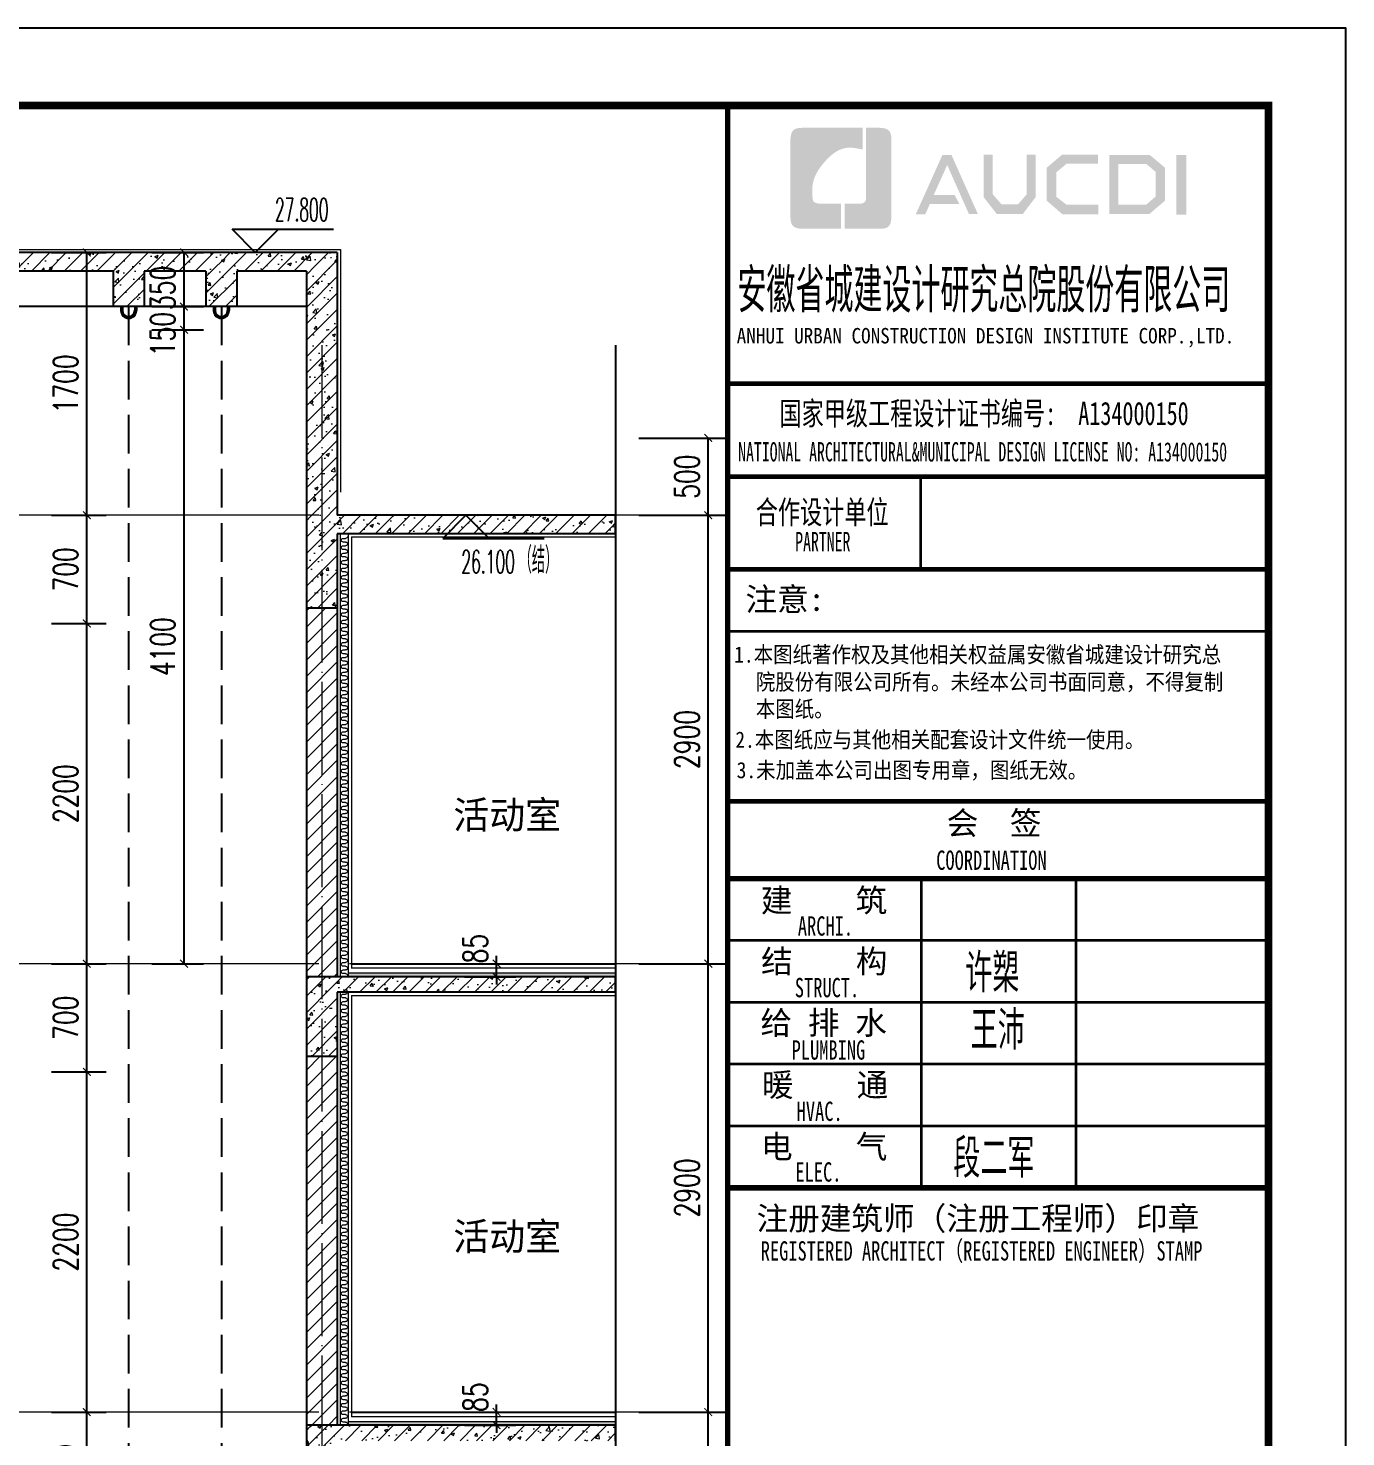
# Model space of a CAD drawing. Extents: x -668857 to 185752, y -270966 to 286822.
# Drawn here: x 48015 to 56540, y 177372 to 186482 of the extents above; entities that cross this region are included whole.
import ezdxf

# ---------------------------------------------------------------- set-up
doc = ezdxf.new("R2010")
doc.units = 0
doc.header["$LTSCALE"] = 1000
doc.linetypes.add('DASH', pattern=[0.35, 0.25, -0.1])
doc.linetypes.add('DOTE', pattern=[2.42, 2, -0.2, 0.02, -0.2])
doc.layers.get('0').update_dxf_attribs({"linetype": 'CONTINUOUS'})
doc.layers.get('DEFPOINTS').update_dxf_attribs({"linetype": 'CONTINUOUS'})
for name, color, linetype in [('-TK', 7, 'CONTINUOUS'), ('DIM_ELEV', 3, 'CONTINUOUS'), ('DIM_SYMB', 3, 'CONTINUOUS'), ('PUB_DIM', 3, 'CONTINUOUS'), ('PUB_TEXT', 2, 'CONTINUOUS'), ('WALL', 5, 'CONTINUOUS'), ('图签文字', 4, 'CONTINUOUS'), ('看线', 251, 'CONTINUOUS'), ('立面-看线', 251, 'CONTINUOUS'), ('设备', 253, 'CONTINUOUS')]:
    doc.layers.add(name, color=color, linetype=linetype)
for name, color, linetype, lineweight in [('DOTE', 19, 'DOTE', 9), ('PUB_HATCH', 8, 'CONTINUOUS', 9), ('内粉刷', 37, 'CONTINUOUS', 9), ('图框', 9, 'CONTINUOUS', 18), ('填充', 251, 'CONTINUOUS', 5)]:
    doc.layers.add(name, color=color, linetype=linetype, lineweight=lineweight)
doc.styles.add('_TCH_DIM', font='SIMPLEX.shx', dxfattribs={"width": 0.7, "bigfont": 'GBCBIG.shx'})
doc.styles.add('_TCH_DIM_T3', font='SIMPLEX', dxfattribs={"width": 0.705882, "bigfont": 'GBCBIG'})
doc.styles.add('HT', font='simhei.ttf')
doc.styles.add('建筑图签-1', font='simhei.ttf', dxfattribs={"width": 0.7})
doc.styles.add('建筑图签-2', font='TXT.shx', dxfattribs={"width": 0.5, "bigfont": 'HZTXT.shx'})
doc.dimstyles.new('_TCH_ARCH&&50', dxfattribs={"dimtxt": 157.5, "dimasz": 50, "dimexe": 125, "dimexo": 150, "dimgap": 58.75, "dimtad": 1, "dimdec": 0, "dimzin": 0, "dimdsep": 46, "dimtxsty": '_TCH_DIM_T3', "dimblk": 'ARCHTICK', "dimcen": 0.09, "dimclrt": 7, "dimazin": 0, "dimtfac": 1, "dimtdec": 0, "dimtix": 1, "dimtmove": 2, "dimatfit": 3, "dimldrblk": 'ARCHTICK', "dimfxl": 1, "dimtolj": 1, "dimtzin": 0, "dimarcsym": 0})
pattern_1 = [(45, (0, 0), (-53.0330086, 53.0330086), []), (50, (0, 0), (215.178055, -18.82564), [22.5, -247.5]), (355, (0, 0), (-41.6254, 225.65764), [18, -198]), (100.4514, (17.93, -1.57), (173.552815, 206.831863), [19.122057, -210.342634]), (46.1842, (0, 60), (320.172315, -49.655704), [33.75, -371.25]), (96.6356, (26.68, 55.86), (280.39881, 292.23536), [28.68309, -315.5139]), (351.1842, (0, 60), (280.39858, 292.23558), [27, -297]), (21, (30, 45), (179.072116, -120.785667), [22.5, -247.5]), (326, (30, 45), (72.9946, 217.545014), [18, -198]), (71.4514, (44.92, 34.93), (252.06679, 96.75915), [19.122057, -210.342634]), (37.5, (0, 0), (3.6479566, 99.868156), [0, -195.6, 0, -201, 0, -198.75]), (7.5, (0, 0), (78.920861, 118.323514), [0, -114.6, 0, -191.1, 0, -75.75]), (327.5, (-66.9, 0), (160.146731, -6.7664615), [0, -75, 0, -234, 0, -310.5]), (317.5, (-96.9, 0), (174.95585, 30.031495), [0, -97.5, 0, -155.4, 0, -220.5])]
pattern_2 = [(45, (-101148.19, 258413.93), (-53.03303, 53.03303), [])]
pattern_3 = [(45, (-101148.19, 258360.08), (-53.03301, 53.03301), []), (50, (-101148.19, 258360.08), (215.17805, -18.82564), [22.5, -247.5]), (355, (-101148.19, 258360.08), (-41.6254, 225.65764), [18, -198]), (100.4514, (-101130.26, 258358.51), (173.55281, 206.83186), [19.12206, -210.34263]), (46.1842, (-101148.2, 258420.08), (320.1723, -49.6557), [33.75, -371.25]), (96.6356, (-101121.5, 258415.94), (280.3988, 292.23536), [28.6831, -315.5139]), (351.1842, (-101148.2, 258420.08), (280.3986, 292.2356), [27, -297]), (21, (-101118.19, 258405.08), (179.07212, -120.78567), [22.5, -247.5]), (326, (-101118.19, 258405.08), (72.9946, 217.545), [18, -198]), (71.4514, (-101103.26, 258395.01), (252.0668, 96.75915), [19.12206, -210.34263]), (37.5, (-101148.19, 258360.08), (3.647957, 99.868156), [0, -195.6, 0, -201, 0, -198.75]), (7.5, (-101148.19, 258360.08), (78.92086, 118.323514), [0, -114.6, 0, -191.1, 0, -75.75]), (327.5, (-101215.09, 258360.08), (160.14673, -6.76646), [0, -75, 0, -234, 0, -310.5]), (317.5, (-101245.09, 258360.08), (174.95585, 30.0315), [0, -97.5, 0, -155.4, 0, -220.5])]

# ---------------------------------------------------------------- blocks, each defined once
blk = doc.blocks.new('院标1')
h = blk.add_hatch(color=150)
h.dxf.hatch_style = 1
h.set_gradient(color1=(33, 113, 253), color2=(33, 113, 253), tint=1, name='INVCURVED')
edge = h.paths.add_edge_path()
edge.add_spline(control_points=[(116373, 648379), (116379, 648379), (116382, 648379), (116391, 648379), (116391, 648379), (116391, 648379), (116616, 648379), (116616, 648379), (116616, 648379), (116616, 648379), (116616, 648054), (116616, 648054), (116616, 648054), (116616, 648054), (116108, 648054), (116108, 648054), (116108, 648054), (116028, 648054), (115963, 648111), (115963, 648199), (115963, 648199), (115963, 648199), (115963, 649215), (115963, 649215), (115963, 649215), (115963, 649295), (116018, 649360), (116108, 649360), (116108, 649360), (116108, 649360), (116897, 649360), (116897, 649360), (116897, 649360), (116897, 649360), (116897, 649080), (116897, 649080), (116897, 649080), (116897, 649080), (116566, 649140), (116356, 648859), (116356, 648859), (116245, 648719), (116240, 648545), (116247, 648466), (116247, 648466), (116254, 648386), (116247, 648466), (116247, 648466), (116247, 648466), (116247, 648466), (116258, 648374), (116373, 648379)], knot_values=[0, 0, 0, 0, 0.071429, 0.071429, 0.071429, 0.107143, 0.142857, 0.142857, 0.142857, 0.178571, 0.214286, 0.214286, 0.214286, 0.25, 0.285714, 0.285714, 0.285714, 0.321429, 0.357143, 0.357143, 0.357143, 0.392857, 0.428571, 0.428571, 0.428571, 0.464286, 0.5, 0.5, 0.5, 0.535714, 0.571429, 0.571429, 0.571429, 0.607143, 0.642857, 0.642857, 0.642857, 0.678571, 0.714286, 0.714286, 0.714286, 0.75, 0.785714, 0.785714, 0.785714, 0.821429, 0.857143, 0.857143, 0.857143, 0.928571, 1, 1, 1, 1], degree=3, periodic=0)
h = blk.add_hatch(color=150)
h.dxf.hatch_style = 1
h.set_gradient(color1=(33, 113, 253), color2=(33, 113, 253), tint=1, name='INVCURVED')
edge = h.paths.add_edge_path()
edge.add_spline(control_points=[(117268, 649215), (117268, 649215), (117268, 648199), (117268, 648199), (117268, 648199), (117268, 648114), (117212, 648054), (117123, 648054), (117123, 648054), (117123, 648054), (116663, 648054), (116663, 648054), (116663, 648054), (116663, 648054), (116663, 648379), (116663, 648379), (116663, 648379), (116663, 648379), (116865, 648379), (116865, 648379), (116865, 648379), (116907, 648379), (116941, 648413), (116941, 648455), (116941, 648455), (116941, 648455), (116941, 649360), (116941, 649360), (116941, 649360), (116941, 649360), (117123, 649360), (117123, 649360), (117123, 649360), (117204, 649360), (117268, 649306), (117268, 649215)], knot_values=[0, 0, 0, 0, 0.1, 0.1, 0.1, 0.15, 0.2, 0.2, 0.2, 0.25, 0.3, 0.3, 0.3, 0.35, 0.4, 0.4, 0.4, 0.45, 0.5, 0.5, 0.5, 0.55, 0.6, 0.6, 0.6, 0.65, 0.7, 0.7, 0.7, 0.75, 0.8, 0.8, 0.8, 0.9, 1, 1, 1, 1], degree=3, periodic=0)
blk = doc.blocks.new('A1')
at = {"layer": '图框'}
h = blk.add_hatch(color=256, dxfattribs=at)
h.paths.add_polyline_path([(81908, 57758), (82034, 57758), (82034, 56988), (81908, 56988)])
h.paths.add_polyline_path([(81156, 57642), (81156, 57116), (81516, 57116), (81640, 57223), (81640, 57541), (81520, 57642)], flags=16)
h.paths.add_polyline_path([(81038, 57760), (81038, 56998), (81560, 56998), (81759, 57168), (81759, 57596), (81563, 57760)])
h.paths.add_polyline_path([(80895, 57764), (80895, 57648), (80488, 57648), (80355, 57537), (80355, 57218), (80488, 57115), (80897, 57115), (80897, 56993), (80433, 56993), (80231, 57168), (80231, 57596), (80429, 57764)])
h.paths.add_polyline_path([(79412, 57762), (79532, 57762), (79532, 57251), (79646, 57120), (79857, 57120), (79971, 57251), (79971, 57762), (80085, 57762), (80085, 57214), (79921, 56997), (79583, 56997), (79412, 57216)])
h.paths.add_polyline_path([(78880, 57760), (78997, 57760), (79339, 56996), (79223, 56996), (78942, 57630), (78767, 57242), (79038, 57242), (79099, 57127), (78718, 57127), (78659, 56994), (78536, 56994)])
blk.add_lwpolyline([(0, 59400), (0, 0), (84100, 0), (84100, 59400)], close=True)
at = {"const_width": 100}
blk.add_lwpolyline([(2500, 58400), (2500, 1000), (83100, 1000), (83100, 58400)], close=True, dxfattribs=at)
at = {"layer": '图框'}
for p, q in [((76100, 54800), (83100, 54800)), ((76100, 54800), (83100, 54800)), ((76100, 53600), (83100, 53600))]:
    blk.add_line(p, q, dxfattribs=at)
for points, const_width in [([(76100, 1000), (76100, 58400)], 70), ([(76100, 54800), (83100, 54800)], 60), ([(76100, 53600), (83100, 53600)], 60), ([(76100, 53600), (83100, 53600)], 60), ([(78600, 53600), (78600, 52400)], 35), ([(76100, 52400), (83100, 52400)], 60), ([(76100, 52400), (83100, 52400)], 60), ([(76100, 51599), (83100, 51599)], 35), ([(76108, 49400), (83108, 49400)], 60), ([(76108, 48400), (83108, 48400)], 70), ([(76108, 48400), (83108, 48400)], 70), ([(78608, 48400), (78608, 44400)], 35), ([(80608, 48400), (80608, 44400)], 35), ([(76108, 47600), (83108, 47600)], 35), ([(76108, 46800), (83108, 46800)], 35), ([(76108, 46000), (83108, 46000)], 35), ([(76108, 45200), (83108, 45200)], 35), ([(76108, 44400), (83108, 44400)], 70)]:
    blk.add_lwpolyline(points, dxfattribs=dict(at, const_width=const_width))
blk.add_blockref('院标1', (-39049, -591249))
for s, height, style, width, p in [('ANHUI URBAN CONSTRUCTION DESIGN INSTITUTE CORP.,LTD.', 200, '建筑图签-1', 0.91, (76218, 55322)), ('NATIONAL ARCHITECTURAL&MUNICIPAL DESIGN LICENSE NO: A134000150', 250, '建筑图签-1', 0.6, (76237, 53795)), ('PARTNER', 250, '建筑图签-1', 0.6, (76975, 52634)), ('1.本图纸著作权及其他相关权益属安徽省城建设计研究总', 210, 'HT', 0.88, (76186, 51193)), ('院股份有限公司所有。未经本公司书面同意，不得复制', 210, 'HT', 0.88, (76465, 50839)), ('本图纸。', 210, 'HT', 0.88, (76465, 50489)), (' 2.本图纸应与其他相关配套设计文件统一使用。 ', 210, 'HT', 0.88, (76075, 50092)), ('3.未加盖本公司出图专用章，图纸无效。', 210, 'HT', 0.88, (76218, 49698)), ('COORDINATION', 250, '建筑图签-1', 0.7, (78800, 48513)), ('ARCHI.', 250, '建筑图签-1', 0.7, (77009, 47662)), ('STRUCT.', 250, '建筑图签-1', 0.7, (76970, 46865)), ('PLUMBING', 250, '建筑图签-1', 0.7, (76929, 46058)), ('HVAC.', 250, '建筑图签-1', 0.7, (76994, 45265)), ('ELEC.', 250, '建筑图签-1', 0.7, (76978, 44480)), ('REGISTERED ARCHITECT（REGISTERED ENGINEER）STAMP', 250, '建筑图签-1', 0.7, (76529, 43459))]:
    blk.add_text(s, height=height, dxfattribs=dict(at, style=style, width=width)).set_placement(p)
at = {"layer": '图签文字', "color": 7, "style": '建筑图签-1'}
for s, height, width, p in [('安徽省城建设计研究总院股份有限公司', 500, 0.55, (76228, 55777)), ('国家甲级工程设计证书编号:  A134000150', 300, 0.7, (76772, 54267)), ('合作设计单位', 300, 0.7, (76465, 52990))]:
    blk.add_text(s, height=height, dxfattribs=dict(at, width=width)).set_placement(p)
for s, p in [('注意:', (76331, 51863)), ('会  签', (78935, 48968)), ('建    筑', (76530, 47967)), ('结    构', (76534, 47179)), ('给 排 水', (76525, 46385)), ('暖    通', (76543, 45582)), ('电    气', (76533, 44782)), ('注册建筑师（注册工程师）印章', (76475, 43854))]:
    blk.add_text(s, height=300, dxfattribs=at).set_placement(p)
at = {"layer": '图签文字', "color": 1, "style": '建筑图签-2', "width": 0.7}
for s, p in [('许槊', (79175, 46928)), ('王沛', (79246, 46187)), ('段二军', (79021, 44532))]:
    blk.add_text(s, height=500, dxfattribs=at).set_placement(p)
blk = doc.blocks.new('$LinePat$保温层')
at = {"color": 0}
for p, q in [((24, -24), (24, -56)), ((72, -56), (72, -24))]:
    blk.add_line(p, q, dxfattribs=at)
for centre, start, end in [((96, -24), 90, 180), ((0, -24), 0, 90), ((48, -56), 180, 0)]:
    blk.add_arc(centre, 24, start, end, dxfattribs=at)
blk = doc.blocks.new('BFGBFBCBVFB')
at = {"layer": 'PUB_HATCH'}
h = blk.add_hatch(dxfattribs=at)
h.set_pattern_fill('钢筋混凝土', color=256, scale=30, style=0)
h.set_pattern_definition(pattern_1)
h.paths.add_polyline_path([(898272.4, 25995), (896272.3, 25995), (896472.3, 25895), (898272.4, 25895)])
h = blk.add_hatch(dxfattribs=at)
h.set_pattern_fill('钢筋混凝土', color=256, scale=30, style=0)
h.set_pattern_definition(pattern_1)
h.paths.add_polyline_path([(896472.3, 25895), (896272.3, 25995), (896272.3, 25480), (896472.3, 25480)])
at = {"layer": '立面-看线'}
h = blk.add_hatch(dxfattribs=at)
h.set_pattern_fill('HONEY', color=256, scale=7)
h.set_pattern_definition([(0, (93631.251, -359366.987), (16.66875, 9.623705), [11.1125, -22.225]), (120, (93631.251, -359366.987), (-16.66874801, 9.62370845), [11.1125, -22.225]), (60, (93631.251, -359366.987), (1.99e-06, 19.24741345), [-22.225, 11.1125])])
h.paths.add_polyline_path([(896543.3, 26020), (896543.3, 25995), (898272.4, 25995), (898272.4, 26020)])
at = {"layer": 'PUB_HATCH', "color": 215, "true_color": 0xa953a0}
blk.add_line((896543.3, 26020), (898272.4, 26020), dxfattribs=at)
at = {"layer": 'WALL'}
for p, q in [((898272.4, 25995), (896272.3, 25995)), ((896272.3, 25995), (896272.3, 25480)), ((898272.4, 25895), (898272.4, 25995))]:
    blk.add_line(p, q, dxfattribs=at)
at = {"layer": '内粉刷'}
blk.add_lwpolyline([(898272.4, 26050), (896563.3, 26050)], dxfattribs=at)
at = {"layer": '看线', "color": 32}
blk.add_line((896563.3, 26080), (898272.4, 26080), dxfattribs=at)
blk = doc.blocks.new('_ArchTick')
at = {"color": 0, "linetype": 'ByBlock', "const_width": 0.15}
blk.add_lwpolyline([(-0.5, -0.5), (0.5, 0.5)], dxfattribs=at)
blk = doc.blocks.new('*D543')
at = {"layer": 'DEFPOINTS', "color": 0, "transparency": 16777216}
for p in [(50687.5, 180431.7), (51045.9, 180431.7), (50687.5, 180346.7)]:
    blk.add_point(p, dxfattribs=at)
at = {"layer": 'PUB_DIM', "color": 0, "lineweight": -2, "transparency": 16777216}
for p, q in [((51045.9, 180431.7), (51045.9, 180481.7)), ((50837.5, 180431.7), (51170.9, 180431.7)), ((51045.9, 180346.7), (51045.9, 180431.7)), ((50837.5, 180346.7), (51170.9, 180346.7)), ((51045.9, 180346.7), (51045.9, 180296.7))]:
    blk.add_line(p, q, dxfattribs=at)
at = {"layer": 'PUB_DIM', "color": 0, "lineweight": -2, "transparency": 16777216, "xscale": 50, "yscale": 50, "zscale": 50}
for p, rotation in [((51045.9, 180431.7), 270), ((51045.9, 180346.7), 90)]:
    blk.add_blockref('_ArchTick', p, dxfattribs=dict(at, rotation=rotation))
at = {"layer": 'PUB_DIM', "color": 7, "transparency": 16777216, "insert": (50908.4, 180528.4), "char_height": 157.5, "attachment_point": 5, "rotation": 90, "style": '_TCH_DIM_T3'}
blk.add_mtext('\\A1;85', dxfattribs=at)
blk = doc.blocks.new('*D545')
at = {"layer": 'DEFPOINTS', "color": 0, "transparency": 16777216}
for p in [(50687.5, 177531.7), (51045.9, 177531.7), (50687.5, 177446.7)]:
    blk.add_point(p, dxfattribs=at)
at = {"layer": 'PUB_DIM', "color": 0, "lineweight": -2, "transparency": 16777216}
for p, q in [((51045.9, 177531.7), (51045.9, 177581.7)), ((50837.5, 177531.7), (51170.9, 177531.7)), ((51045.9, 177446.7), (51045.9, 177531.7)), ((50837.5, 177446.7), (51170.9, 177446.7)), ((51045.9, 177446.7), (51045.9, 177396.7))]:
    blk.add_line(p, q, dxfattribs=at)
at = {"layer": 'PUB_DIM', "color": 0, "lineweight": -2, "transparency": 16777216, "xscale": 50, "yscale": 50, "zscale": 50}
for p, rotation in [((51045.9, 177531.7), 270), ((51045.9, 177446.7), 90)]:
    blk.add_blockref('_ArchTick', p, dxfattribs=dict(at, rotation=rotation))
at = {"layer": 'PUB_DIM', "color": 7, "transparency": 16777216, "insert": (50908.4, 177628.4), "char_height": 157.5, "attachment_point": 5, "rotation": 90, "style": '_TCH_DIM_T3'}
blk.add_mtext('\\A1;85', dxfattribs=at)
blk = doc.blocks.new('*D566')
at = {"layer": 'DEFPOINTS', "color": 0, "transparency": 16777216}
for p in [(48015.2, 177531.7), (48394.7, 177531.7), (48015.2, 176831.7)]:
    blk.add_point(p, dxfattribs=at)
at = {"layer": 'PUB_DIM', "color": 0, "lineweight": -2, "transparency": 16777216}
for p, q in [((48165.2, 177531.7), (48519.7, 177531.7)), ((48394.7, 176831.7), (48394.7, 177531.7)), ((48165.2, 176831.7), (48519.7, 176831.7))]:
    blk.add_line(p, q, dxfattribs=at)
at = {"layer": 'PUB_DIM', "color": 0, "lineweight": -2, "transparency": 16777216, "xscale": 50, "yscale": 50, "zscale": 50}
for p, rotation in [((48394.7, 177531.7), 90), ((48394.7, 176831.7), 270)]:
    blk.add_blockref('_ArchTick', p, dxfattribs=dict(at, rotation=rotation))
at = {"layer": 'PUB_DIM', "color": 7, "transparency": 16777216, "insert": (48257.2, 177181.7), "char_height": 157.5, "attachment_point": 5, "rotation": 90, "style": '_TCH_DIM_T3'}
blk.add_mtext('\\A1;700', dxfattribs=at)
blk = doc.blocks.new('*D567')
at = {"layer": 'DEFPOINTS', "color": 0, "transparency": 16777216}
for p in [(48015.2, 179731.7), (48394.7, 179731.7), (48015.2, 177531.7)]:
    blk.add_point(p, dxfattribs=at)
at = {"layer": 'PUB_DIM', "color": 0, "lineweight": -2, "transparency": 16777216}
for p, q in [((48165.2, 179731.7), (48519.7, 179731.7)), ((48394.7, 177531.7), (48394.7, 179731.7)), ((48165.2, 177531.7), (48519.7, 177531.7))]:
    blk.add_line(p, q, dxfattribs=at)
at = {"layer": 'PUB_DIM', "color": 0, "lineweight": -2, "transparency": 16777216, "xscale": 50, "yscale": 50, "zscale": 50}
for p, rotation in [((48394.7, 179731.7), 90), ((48394.7, 177531.7), 270)]:
    blk.add_blockref('_ArchTick', p, dxfattribs=dict(at, rotation=rotation))
at = {"layer": 'PUB_DIM', "color": 7, "transparency": 16777216, "insert": (48257.2, 178631.7), "char_height": 157.5, "attachment_point": 5, "rotation": 90, "style": '_TCH_DIM_T3'}
blk.add_mtext('\\A1;2200', dxfattribs=at)
blk = doc.blocks.new('*D568')
at = {"layer": 'DEFPOINTS', "color": 0, "transparency": 16777216}
for p in [(48015.2, 180431.7), (48394.7, 180431.7), (48015.2, 179731.7)]:
    blk.add_point(p, dxfattribs=at)
at = {"layer": 'PUB_DIM', "color": 0, "lineweight": -2, "transparency": 16777216}
for p, q in [((48165.2, 180431.7), (48519.7, 180431.7)), ((48394.7, 179731.7), (48394.7, 180431.7)), ((48165.2, 179731.7), (48519.7, 179731.7))]:
    blk.add_line(p, q, dxfattribs=at)
at = {"layer": 'PUB_DIM', "color": 0, "lineweight": -2, "transparency": 16777216, "xscale": 50, "yscale": 50, "zscale": 50}
for p, rotation in [((48394.7, 180431.7), 90), ((48394.7, 179731.7), 270)]:
    blk.add_blockref('_ArchTick', p, dxfattribs=dict(at, rotation=rotation))
at = {"layer": 'PUB_DIM', "color": 7, "transparency": 16777216, "insert": (48257.2, 180081.7), "char_height": 157.5, "attachment_point": 5, "rotation": 90, "style": '_TCH_DIM_T3'}
blk.add_mtext('\\A1;700', dxfattribs=at)
blk = doc.blocks.new('*D569')
at = {"layer": 'DEFPOINTS', "color": 0, "transparency": 16777216}
for p in [(48015.2, 182631.7), (48394.7, 182631.7), (48015.2, 180431.7)]:
    blk.add_point(p, dxfattribs=at)
at = {"layer": 'PUB_DIM', "color": 0, "lineweight": -2, "transparency": 16777216}
for p, q in [((48165.2, 182631.7), (48519.7, 182631.7)), ((48394.7, 180431.7), (48394.7, 182631.7)), ((48165.2, 180431.7), (48519.7, 180431.7))]:
    blk.add_line(p, q, dxfattribs=at)
at = {"layer": 'PUB_DIM', "color": 0, "lineweight": -2, "transparency": 16777216, "xscale": 50, "yscale": 50, "zscale": 50}
for p, rotation in [((48394.7, 182631.7), 90), ((48394.7, 180431.7), 270)]:
    blk.add_blockref('_ArchTick', p, dxfattribs=dict(at, rotation=rotation))
at = {"layer": 'PUB_DIM', "color": 7, "transparency": 16777216, "insert": (48257.2, 181531.7), "char_height": 157.5, "attachment_point": 5, "rotation": 90, "style": '_TCH_DIM_T3'}
blk.add_mtext('\\A1;2200', dxfattribs=at)
blk = doc.blocks.new('*D570')
at = {"layer": 'DEFPOINTS', "color": 0, "transparency": 16777216}
for p in [(48015.2, 183331.7), (48394.7, 183331.7), (48015.2, 182631.7)]:
    blk.add_point(p, dxfattribs=at)
at = {"layer": 'PUB_DIM', "color": 0, "lineweight": -2, "transparency": 16777216}
for p, q in [((48165.2, 183331.7), (48519.7, 183331.7)), ((48394.7, 182631.7), (48394.7, 183331.7)), ((48165.2, 182631.7), (48519.7, 182631.7))]:
    blk.add_line(p, q, dxfattribs=at)
at = {"layer": 'PUB_DIM', "color": 0, "lineweight": -2, "transparency": 16777216, "xscale": 50, "yscale": 50, "zscale": 50}
for p, rotation in [((48394.7, 183331.7), 90), ((48394.7, 182631.7), 270)]:
    blk.add_blockref('_ArchTick', p, dxfattribs=dict(at, rotation=rotation))
at = {"layer": 'PUB_DIM', "color": 7, "transparency": 16777216, "insert": (48257.2, 182981.7), "char_height": 157.5, "attachment_point": 5, "rotation": 90, "style": '_TCH_DIM_T3'}
blk.add_mtext('\\A1;700', dxfattribs=at)
blk = doc.blocks.new('*D571')
at = {"layer": 'DEFPOINTS', "color": 0, "transparency": 16777216}
for p in [(48015.2, 185031.7), (48394.7, 185031.7), (48015.2, 183331.7)]:
    blk.add_point(p, dxfattribs=at)
at = {"layer": 'PUB_DIM', "color": 0, "lineweight": -2, "transparency": 16777216}
for p, q in [((48165.2, 185031.7), (48519.7, 185031.7)), ((48394.7, 183331.7), (48394.7, 185031.7)), ((48165.2, 183331.7), (48519.7, 183331.7))]:
    blk.add_line(p, q, dxfattribs=at)
at = {"layer": 'PUB_DIM', "color": 0, "lineweight": -2, "transparency": 16777216, "xscale": 50, "yscale": 50, "zscale": 50}
for p, rotation in [((48394.7, 185031.7), 90), ((48394.7, 183331.7), 270)]:
    blk.add_blockref('_ArchTick', p, dxfattribs=dict(at, rotation=rotation))
at = {"layer": 'PUB_DIM', "color": 7, "transparency": 16777216, "insert": (48257.2, 184181.7), "char_height": 157.5, "attachment_point": 5, "rotation": 90, "style": '_TCH_DIM_T3'}
blk.add_mtext('\\A1;1700', dxfattribs=at)
blk = doc.blocks.new('*D578')
at = {"layer": 'DEFPOINTS', "color": 0, "transparency": 16777216}
for p in [(48665.1, 184531.7), (49023.5, 184531.7), (48665.1, 180431.7)]:
    blk.add_point(p, dxfattribs=at)
at = {"layer": 'PUB_DIM', "color": 0, "lineweight": -2, "transparency": 16777216}
for p, q in [((48815.1, 184531.7), (49148.5, 184531.7)), ((49023.5, 180431.7), (49023.5, 184531.7)), ((48815.1, 180431.7), (49148.5, 180431.7))]:
    blk.add_line(p, q, dxfattribs=at)
at = {"layer": 'PUB_DIM', "color": 0, "lineweight": -2, "transparency": 16777216, "xscale": 50, "yscale": 50, "zscale": 50}
for p, rotation in [((49023.5, 184531.7), 90), ((49023.5, 180431.7), 270)]:
    blk.add_blockref('_ArchTick', p, dxfattribs=dict(at, rotation=rotation))
at = {"layer": 'PUB_DIM', "color": 7, "transparency": 16777216, "insert": (48886, 182481.7), "char_height": 157.5, "attachment_point": 5, "rotation": 90, "style": '_TCH_DIM_T3'}
blk.add_mtext('\\A1;4100', dxfattribs=at)
blk = doc.blocks.new('*D579')
at = {"layer": 'DEFPOINTS', "color": 0, "transparency": 16777216}
for p in [(48665.1, 184681.7), (49023.5, 184681.7), (48665.1, 184531.7)]:
    blk.add_point(p, dxfattribs=at)
at = {"layer": 'PUB_DIM', "color": 0, "lineweight": -2, "transparency": 16777216}
for p, q in [((48815.1, 184681.7), (49148.5, 184681.7)), ((49023.5, 184531.7), (49023.5, 184681.7)), ((48815.1, 184531.7), (49148.5, 184531.7))]:
    blk.add_line(p, q, dxfattribs=at)
at = {"layer": 'PUB_DIM', "color": 0, "lineweight": -2, "transparency": 16777216, "xscale": 50, "yscale": 50, "zscale": 50}
for p, rotation in [((49023.5, 184681.7), 90), ((49023.5, 184531.7), 270)]:
    blk.add_blockref('_ArchTick', p, dxfattribs=dict(at, rotation=rotation))
at = {"layer": 'PUB_DIM', "color": 7, "transparency": 16777216, "insert": (48886, 184503.5), "char_height": 157.5, "attachment_point": 5, "rotation": 90, "style": '_TCH_DIM_T3'}
blk.add_mtext('\\A1;150', dxfattribs=at)
blk = doc.blocks.new('*D580')
at = {"layer": 'DEFPOINTS', "color": 0, "transparency": 16777216}
for p in [(48665.1, 185031.7), (49023.5, 185031.7), (48665.1, 184681.7)]:
    blk.add_point(p, dxfattribs=at)
at = {"layer": 'PUB_DIM', "color": 0, "lineweight": -2, "transparency": 16777216}
for p, q in [((48815.1, 185031.7), (49148.5, 185031.7)), ((49023.5, 184681.7), (49023.5, 185031.7)), ((48815.1, 184681.7), (49148.5, 184681.7))]:
    blk.add_line(p, q, dxfattribs=at)
at = {"layer": 'PUB_DIM', "color": 0, "lineweight": -2, "transparency": 16777216, "xscale": 50, "yscale": 50, "zscale": 50}
for p, rotation in [((49023.5, 185031.7), 90), ((49023.5, 184681.7), 270)]:
    blk.add_blockref('_ArchTick', p, dxfattribs=dict(at, rotation=rotation))
at = {"layer": 'PUB_DIM', "color": 7, "transparency": 16777216, "insert": (48886, 184802.8), "char_height": 157.5, "attachment_point": 5, "rotation": 90, "style": '_TCH_DIM_T3'}
blk.add_mtext('\\A1;350', dxfattribs=at)
blk = doc.blocks.new('*D595')
at = {"layer": 'DEFPOINTS', "color": 0, "transparency": 16777216}
for p in [(51815.2, 177531.7), (52415.2, 177531.7), (51815.2, 174631.7)]:
    blk.add_point(p, dxfattribs=at)
at = {"layer": 'PUB_DIM', "color": 0, "lineweight": -2, "transparency": 16777216}
for p, q in [((51965.2, 177531.7), (52540.2, 177531.7)), ((52415.2, 174631.7), (52415.2, 177531.7)), ((51965.2, 174631.7), (52540.2, 174631.7))]:
    blk.add_line(p, q, dxfattribs=at)
at = {"layer": 'PUB_DIM', "color": 0, "lineweight": -2, "transparency": 16777216, "xscale": 50, "yscale": 50, "zscale": 50}
for p, rotation in [((52415.2, 177531.7), 90), ((52415.2, 174631.7), 270)]:
    blk.add_blockref('_ArchTick', p, dxfattribs=dict(at, rotation=rotation))
at = {"layer": 'PUB_DIM', "color": 7, "transparency": 16777216, "insert": (52277.7, 176081.7), "char_height": 157.5, "attachment_point": 5, "rotation": 90, "style": '_TCH_DIM_T3'}
blk.add_mtext('\\A1;2900', dxfattribs=at)
blk = doc.blocks.new('*D596')
at = {"layer": 'DEFPOINTS', "color": 0, "transparency": 16777216}
for p in [(51815.2, 180431.7), (52415.2, 180431.7), (51815.2, 177531.7)]:
    blk.add_point(p, dxfattribs=at)
at = {"layer": 'PUB_DIM', "color": 0, "lineweight": -2, "transparency": 16777216}
for p, q in [((51965.2, 180431.7), (52540.2, 180431.7)), ((52415.2, 177531.7), (52415.2, 180431.7)), ((51965.2, 177531.7), (52540.2, 177531.7))]:
    blk.add_line(p, q, dxfattribs=at)
at = {"layer": 'PUB_DIM', "color": 0, "lineweight": -2, "transparency": 16777216, "xscale": 50, "yscale": 50, "zscale": 50}
for p, rotation in [((52415.2, 180431.7), 90), ((52415.2, 177531.7), 270)]:
    blk.add_blockref('_ArchTick', p, dxfattribs=dict(at, rotation=rotation))
at = {"layer": 'PUB_DIM', "color": 7, "transparency": 16777216, "insert": (52277.7, 178981.7), "char_height": 157.5, "attachment_point": 5, "rotation": 90, "style": '_TCH_DIM_T3'}
blk.add_mtext('\\A1;2900', dxfattribs=at)
blk = doc.blocks.new('*D597')
at = {"layer": 'DEFPOINTS', "color": 0, "transparency": 16777216}
for p in [(51815.2, 183331.7), (52415.2, 183331.7), (51815.2, 180431.7)]:
    blk.add_point(p, dxfattribs=at)
at = {"layer": 'PUB_DIM', "color": 0, "lineweight": -2, "transparency": 16777216}
for p, q in [((51965.2, 183331.7), (52540.2, 183331.7)), ((52415.2, 180431.7), (52415.2, 183331.7)), ((51965.2, 180431.7), (52540.2, 180431.7))]:
    blk.add_line(p, q, dxfattribs=at)
at = {"layer": 'PUB_DIM', "color": 0, "lineweight": -2, "transparency": 16777216, "xscale": 50, "yscale": 50, "zscale": 50}
for p, rotation in [((52415.2, 183331.7), 90), ((52415.2, 180431.7), 270)]:
    blk.add_blockref('_ArchTick', p, dxfattribs=dict(at, rotation=rotation))
at = {"layer": 'PUB_DIM', "color": 7, "transparency": 16777216, "insert": (52277.7, 181881.7), "char_height": 157.5, "attachment_point": 5, "rotation": 90, "style": '_TCH_DIM_T3'}
blk.add_mtext('\\A1;2900', dxfattribs=at)
blk = doc.blocks.new('*D598')
at = {"layer": 'DEFPOINTS', "color": 0, "transparency": 16777216}
for p in [(51815.2, 183831.7), (52415.2, 183831.7), (51815.2, 183331.7)]:
    blk.add_point(p, dxfattribs=at)
at = {"layer": 'PUB_DIM', "color": 0, "lineweight": -2, "transparency": 16777216}
for p, q in [((51965.2, 183831.7), (52540.2, 183831.7)), ((52415.2, 183331.7), (52415.2, 183831.7)), ((51965.2, 183331.7), (52540.2, 183331.7))]:
    blk.add_line(p, q, dxfattribs=at)
at = {"layer": 'PUB_DIM', "color": 0, "lineweight": -2, "transparency": 16777216, "xscale": 50, "yscale": 50, "zscale": 50}
for p, rotation in [((52415.2, 183831.7), 90), ((52415.2, 183331.7), 270)]:
    blk.add_blockref('_ArchTick', p, dxfattribs=dict(at, rotation=rotation))
at = {"layer": 'PUB_DIM', "color": 7, "transparency": 16777216, "insert": (52277.7, 183581.7), "char_height": 157.5, "attachment_point": 5, "rotation": 90, "style": '_TCH_DIM_T3'}
blk.add_mtext('\\A1;500', dxfattribs=at)

msp = doc.modelspace()

# ---------------------------------------------------------------- hatches: boundary and pattern name
at = {"layer": 'PUB_HATCH'}
h = msp.add_hatch(dxfattribs=at)
h.set_pattern_fill('钢筋混凝土', color=256, scale=30, style=0)
h.set_pattern_definition(pattern_3)
h.paths.add_polyline_path([(48665.11, 184951.66), (48665.11, 185031.66), (47715.14, 185031.66), (47915.14, 184911.66), (48565.11, 184911.66)])
h = msp.add_hatch(dxfattribs=at)
h.set_pattern_fill('钢筋混凝土', color=256, scale=30, style=0)
h.set_pattern_definition(pattern_3)
h.paths.add_polyline_path([(48665.11, 184951.66), (48565.11, 184911.66), (48565.11, 184681.66), (48765.11, 184681.66), (48765.11, 184911.66)])
h = msp.add_hatch(dxfattribs=at)
h.set_pattern_fill('钢筋混凝土', color=256, scale=30, style=0)
h.set_pattern_definition(pattern_3)
h.paths.add_polyline_path([(49265.09, 184951.66), (49265.09, 185031.66), (48665.11, 185031.66), (48665.11, 184951.66), (48765.11, 184911.66), (49165.09, 184911.66)])
h = msp.add_hatch(dxfattribs=at)
h.set_pattern_fill('钢筋混凝土', color=256, scale=30, style=0)
h.set_pattern_definition(pattern_3)
h.paths.add_polyline_path([(49265.09, 184951.66), (49165.09, 184911.66), (49165.09, 184681.66), (49365.09, 184681.66), (49365.09, 184911.66)])
h = msp.add_hatch(dxfattribs=at)
h.set_pattern_fill('钢筋混凝土', color=256, scale=30, style=0)
h.set_pattern_definition(pattern_3)
h.paths.add_polyline_path([(49815.12, 184911.66), (50015.12, 185031.66), (49265.09, 185031.66), (49265.09, 184951.66), (49365.09, 184911.66)])
h = msp.add_hatch(dxfattribs=at)
h.set_pattern_fill('钢筋混凝土', color=256, scale=30, style=0)
h.set_pattern_definition(pattern_3)
h.paths.add_polyline_path([(50015.12, 185031.66), (49815.12, 184911.66), (49815.13, 183331.66), (49948.46, 183291.66), (50015.13, 183331.66)])
h = msp.add_hatch(dxfattribs=at)
h.set_pattern_fill('钢筋混凝土', color=256, scale=30, style=0)
h.set_pattern_definition(pattern_3)
h.paths.add_polyline_path([(49948.46, 183291.66), (49815.13, 183331.66), (49815.13, 182731.68), (50015.13, 182731.68), (50015.13, 183211.66)])
h = msp.add_hatch(dxfattribs=at)
h.set_pattern_fill('钢筋混凝土', color=256, scale=30, style=0)
h.set_pattern_definition(pattern_3)
h.paths.add_polyline_path([(51815.21, 183331.66), (50015.13, 183331.66), (49948.46, 183291.66), (50015.13, 183211.66), (51815.21, 183211.66)])
h = msp.add_hatch(dxfattribs=at)
h.set_pattern_fill('普通砖', color=256, scale=30, style=0)
h.set_pattern_definition(pattern_2)
h.paths.add_polyline_path([(50015.13, 182731.68), (49815.13, 182731.68), (49815.13, 180346.84), (50015.13, 180346.84)])
h = msp.add_hatch(dxfattribs=at)
h.set_pattern_fill('钢筋混凝土', color=256, scale=30, style=0)
h.set_pattern_definition(pattern_3)
h.paths.add_polyline_path([(51815.16, 180346.84), (49815.07, 180346.84), (50015.07, 180246.84), (51815.16, 180246.84)])
h = msp.add_hatch(dxfattribs=at)
h.set_pattern_fill('钢筋混凝土', color=256, scale=30, style=0)
h.set_pattern_definition(pattern_3)
h.paths.add_polyline_path([(50015.07, 180246.84), (49815.07, 180346.84), (49815.07, 179831.84), (50015.07, 179831.84)])
h = msp.add_hatch(dxfattribs=at)
h.set_pattern_fill('普通砖', color=256, scale=30, style=0)
h.set_pattern_definition(pattern_2)
h.paths.add_polyline_path([(50015.07, 179831.84), (49815.07, 179831.84), (49815.08, 177446.84), (50015.08, 177446.84)])
at = {"layer": '立面-看线'}
h = msp.add_hatch(dxfattribs=at)
h.set_pattern_fill('HONEY', color=256, scale=7)
h.set_pattern_definition([(0, (-752826.015, -205015.114), (16.66875, 9.623705), [11.1125, -22.225]), (120, (-752826.015, -205015.114), (-16.66874801, 9.62370845), [11.1125, -22.225]), (60, (-752826.015, -205015.114), (1.99e-06, 19.24741345), [-22.225, 11.1125])])
h.paths.add_polyline_path([(50086.06, 180371.84), (50086.06, 180346.84), (51815.16, 180346.84), (51815.16, 180371.84)])

# ---------------------------------------------------------------- linework, layer by layer
at = {"layer": 'DIM_ELEV'}
for p, q in [((49484.85, 185031.65), (49334.85, 185181.65)), ((49334.85, 185181.65), (49990.85, 185181.65)), ((49484.85, 185031.65), (49634.85, 185181.65)), ((52015.19, 183831.67), (52540.19, 183831.67)), ((52015.19, 183331.66), (52540.19, 183331.66)), ((52015.19, 180431.66), (52540.19, 180431.66)), ((52015.19, 177531.66), (52540.19, 177531.66))]:
    msp.add_line(p, q, dxfattribs=at)
at = {"layer": 'DIM_ELEV', "color": 3}
for p, q in [((50847.01, 183331.66), (50697.01, 183181.66)), ((50847.01, 183331.66), (50997.01, 183181.66)), ((50697.01, 183181.66), (51353.01, 183181.66))]:
    msp.add_line(p, q, dxfattribs=at)
at = {"layer": 'DIM_SYMB'}
msp.add_lwpolyline([(51815.19, 184431.66), (51815.19, 172428.52), (51920.19, 172390.31), (51710.19, 172353.28), (51815.19, 172316.02), (51815.19, 160312.89)], dxfattribs=at)
at = {"layer": 'DOTE', "linetype": 'DOTE', "ltscale": 0.3}
msp.add_line((49915.12, 184431.66), (49915.14, 159531.66), dxfattribs=at)
at = {"layer": 'DOTE', "linetype": 'DOTE'}
for p, q in [((52315.19, 183331.66), (36838.13, 183331.66)), ((52315.19, 180431.66), (36838.13, 180431.66)), ((52315.19, 177531.66), (36838.13, 177531.66))]:
    msp.add_line(p, q, dxfattribs=at)
at = {"layer": 'PUB_HATCH', "color": 215, "true_color": 0xa953a0}
msp.add_line((50086.06, 180371.84), (51815.16, 180371.84), dxfattribs=at)
at = {"layer": 'WALL'}
for p, q in [((48665.11, 185031.66), (47715.14, 185031.66)), ((49265.09, 185031.66), (48665.11, 185031.66)), ((50015.12, 185031.66), (49265.09, 185031.66)), ((50015.12, 185031.66), (50015.13, 183331.66)), ((48565.11, 184911.66), (47915.14, 184911.66)), ((48565.11, 184911.66), (48565.11, 184681.66)), ((48765.11, 184911.66), (48765.11, 184681.66)), ((49165.09, 184911.66), (48765.11, 184911.66)), ((49165.09, 184911.66), (49165.09, 184681.66)), ((49815.12, 184911.66), (49365.09, 184911.66)), ((49365.09, 184911.66), (49365.09, 184681.66)), ((49815.12, 184911.66), (49815.13, 183331.66)), ((48765.11, 184681.66), (48565.11, 184681.66)), ((49365.09, 184681.66), (49165.09, 184681.66)), ((49815.13, 183331.66), (49815.13, 182731.68)), ((51815.21, 183331.66), (50015.13, 183331.66)), ((51815.21, 183211.66), (51815.21, 183331.66)), ((51815.21, 183211.66), (50015.13, 183211.66)), ((50015.13, 183211.66), (50015.13, 182731.68)), ((49815.13, 182731.68), (49815.13, 180346.84)), ((50015.13, 182731.68), (49815.13, 182731.68)), ((50015.13, 182731.68), (50015.13, 180346.84)), ((51815.16, 180346.84), (49815.07, 180346.84)), ((49815.07, 180346.84), (49815.07, 179831.84)), ((51815.16, 180246.84), (51815.16, 180346.84)), ((51815.16, 180246.84), (50015.07, 180246.84)), ((50015.07, 180246.84), (50015.07, 179831.84)), ((49815.07, 179831.84), (49815.08, 177446.84)), ((50015.07, 179831.84), (49815.07, 179831.84)), ((50015.07, 179831.84), (50015.08, 177446.84)), ((50015.08, 177446.84), (49815.08, 177446.84))]:
    msp.add_line(p, q, dxfattribs=at)
at = {"layer": '内粉刷'}
for p, q in [((50036.11, 180346.72), (50036.11, 183211.66)), ((50086.11, 183211.66), (50086.11, 180346.72)), ((50106.11, 183191.66), (51815.21, 183191.66)), ((50036.06, 177446.88), (50036.06, 180246.84)), ((50086.06, 180246.84), (50086.06, 177446.88)), ((50106.06, 180226.84), (51815.16, 180226.84))]:
    msp.add_line(p, q, dxfattribs=at)
for points in [[(47695.13, 183481.66), (47695.14, 185051.66), (50035.12, 185051.66), (50035.11, 183481.66)], [(50106.11, 183191.66), (50106.11, 180401.68)], [(51815.16, 180401.84), (50106.06, 180401.84)], [(50106.06, 180226.84), (50106.06, 177501.84)]]:
    msp.add_lwpolyline(points, dxfattribs=at)
at = {"layer": '看线'}
msp.add_line((49815.12, 184681.66), (47915.13, 184681.69), dxfattribs=at)
at = {"layer": '看线', "color": 32}
msp.add_line((50106.06, 180431.84), (51815.16, 180431.84), dxfattribs=at)
at = {"layer": '设备', "color": 206}
for p, q in [((48615.11, 184681.66), (48615.11, 184656.08)), ((48625.11, 184681.66), (48625.11, 184656.08)), ((48705.11, 184681.66), (48705.11, 184656.08)), ((48715.11, 184681.66), (48715.11, 184656.08)), ((49215.09, 184681.66), (49215.09, 184656.08)), ((49225.09, 184681.66), (49225.09, 184656.08)), ((49305.09, 184681.66), (49305.09, 184656.08)), ((49315.09, 184681.66), (49315.09, 184656.08))]:
    msp.add_line(p, q, dxfattribs=at)
at = {"layer": '设备', "color": 206, "linetype": 'DASH'}
for p, q in [((48665.11, 184681.66), (48665.11, 159731.66)), ((49265.42, 184681.67), (49265.11, 159731.42))]:
    msp.add_line(p, q, dxfattribs=at)
at = {"layer": '设备', "color": 206}
for centre, radius in [((48665.11, 184656.08), 50), ((48665.11, 184656.08), 40), ((49265.09, 184656.08), 50), ((49265.09, 184656.08), 40)]:
    msp.add_arc(centre, radius, 180.000013, 0.000013, dxfattribs=at)

# ---------------------------------------------------------------- block references
at = {"layer": '-TK', "xscale": 0.5, "yscale": 0.5, "zscale": 0.5}
msp.add_blockref('A1', (14490.19, 156782.28), dxfattribs=at)
msp.add_blockref('BFGBFBCBVFB', (-846457.27, 151451.87))
at = {"layer": '填充', "color": 252, "xscale": -0.5013020832264923, "yscale": 0.499999999874268, "zscale": 0.4999999998742679, "rotation": 269.9999999995265}
for p in [(50081.11, 183146.68), (50081.11, 183098.56), (50081.11, 183050.43), (50081.11, 183002.31), (50081.11, 182954.18), (50081.11, 182906.06), (50081.11, 182857.93), (50081.11, 182809.81), (50081.11, 182761.68), (50081.11, 182713.56), (50081.11, 182665.43), (50081.11, 182617.31), (50081.11, 182569.18), (50081.11, 182521.06), (50081.11, 182472.93), (50081.11, 182424.81), (50081.11, 182376.68), (50081.11, 182328.56), (50081.11, 182280.43), (50081.11, 182232.31), (50081.11, 182184.18), (50081.11, 182136.06), (50081.11, 182087.93), (50081.11, 182039.81), (50081.11, 181991.68), (50081.11, 181943.56), (50081.11, 181895.43), (50081.11, 181847.31), (50081.11, 181799.18), (50081.11, 181751.06), (50081.11, 181702.93), (50081.11, 181654.81), (50081.11, 181606.68), (50081.11, 181558.56), (50081.11, 181510.43), (50081.11, 181462.31), (50081.11, 181414.18), (50081.11, 181366.06), (50081.11, 181317.93), (50081.11, 181269.81), (50081.11, 181221.68), (50081.11, 181173.56), (50081.11, 181125.43), (50081.11, 181077.31), (50081.11, 181029.18), (50081.11, 180981.06), (50081.11, 180932.93), (50081.11, 180884.81), (50081.11, 180836.68), (50081.11, 180788.56), (50081.11, 180740.43), (50081.11, 180692.31), (50081.11, 180644.18), (50081.11, 180596.06), (50081.11, 180547.93), (50081.11, 180499.81), (50081.11, 180451.68), (50081.11, 180403.56), (50081.11, 180355.43), (50081.06, 180198.71), (50081.06, 180150.59), (50081.06, 180102.46), (50081.06, 180054.34), (50081.06, 180006.21), (50081.06, 179958.09), (50081.06, 179909.96), (50081.06, 179861.84), (50081.06, 179813.71), (50081.06, 179765.59), (50081.06, 179717.46), (50081.06, 179669.34), (50081.06, 179621.21), (50081.06, 179573.09), (50081.06, 179524.96), (50081.06, 179476.84), (50081.06, 179428.71), (50081.06, 179380.59), (50081.06, 179332.46), (50081.06, 179284.34), (50081.06, 179236.21), (50081.06, 179188.09), (50081.06, 179139.96), (50081.06, 179091.84), (50081.06, 179043.71), (50081.06, 178995.59), (50081.06, 178947.46), (50081.06, 178899.34), (50081.06, 178851.21), (50081.06, 178803.09), (50081.06, 178754.96), (50081.06, 178706.84), (50081.06, 178658.71), (50081.06, 178610.59), (50081.06, 178562.46), (50081.06, 178514.34), (50081.06, 178466.21), (50081.06, 178418.09), (50081.06, 178369.96), (50081.06, 178321.84), (50081.06, 178273.71), (50081.06, 178225.59), (50081.06, 178177.46), (50081.06, 178129.34), (50081.06, 178081.21), (50081.06, 178033.09), (50081.06, 177984.96), (50081.06, 177936.84), (50081.06, 177888.71), (50081.06, 177840.59), (50081.06, 177792.46), (50081.06, 177744.34), (50081.06, 177696.21), (50081.06, 177648.09), (50081.06, 177599.96), (50081.06, 177551.84), (50081.06, 177503.71), (50081.06, 177455.59)]:
    msp.add_blockref('$LinePat$保温层', p, dxfattribs=at)

# ---------------------------------------------------------------- texts
at = {"layer": 'DIM_ELEV', "color": 7, "style": '_TCH_DIM'}
for s, height, width, p in [('（结）', 168.794, 0.7, (51188.9, 182956.61)), ('26.100', 148.75, 0.494118, (50817.9, 182956.61))]:
    msp.add_text(s, height=height, dxfattribs=dict(at, width=width)).set_placement(p)
at = {"layer": 'PUB_TEXT', "style": '_TCH_DIM', "width": 0.494118}
msp.add_text('27.800', height=148.75, dxfattribs=at).set_placement((49611.85, 185234.15))
at = {"layer": 'PUB_TEXT'}
for p in [(50765.99, 181304.71), (50765.99, 178578.25)]:
    msp.add_text('活动室', height=178.723, dxfattribs=at).set_placement(p)

# ---------------------------------------------------------------- dimensions: what is measured, and where the dimension line sits
at = {"layer": 'PUB_DIM'}
for p1, p2, distance, picture, middle in [((48015.17, 183331.66), (48015.17, 185031.66), -379.54, '*D571', (48257.21, 184181.66)), ((48665.11, 180431.66), (48665.11, 184531.66), -358.41, '*D578', (48886.02, 182481.66)), ((51815.19, 183331.66), (51815.19, 183831.67), -600, '*D598', (52277.69, 183581.67)), ((48015.17, 182631.7), (48015.17, 183331.66), -379.54, '*D570', (48257.21, 182981.68)), ((51815.19, 180431.66), (51815.19, 183331.66), -600, '*D597', (52277.69, 181881.66)), ((48015.17, 180431.66), (48015.17, 182631.7), -379.54, '*D569', (48257.21, 181531.68)), ((48015.17, 179731.7), (48015.17, 180431.66), -379.54, '*D568', (48257.21, 180081.68)), ((51815.19, 177531.66), (51815.19, 180431.66), -600, '*D596', (52277.69, 178981.66)), ((48015.17, 177531.7), (48015.17, 179731.7), -379.54, '*D567', (48257.21, 178631.7)), ((48015.17, 176831.7), (48015.17, 177531.7), -379.54, '*D566', (48257.21, 177181.7)), ((51815.19, 174631.66), (51815.19, 177531.66), -600, '*D595', (52277.69, 176081.66))]:
    dim = msp.add_aligned_dim(p1=p1, p2=p2, distance=distance, dimstyle='_TCH_ARCH&&50', dxfattribs=at)
    dim.commit()
    dim.dimension.update_dxf_attribs({"geometry": picture, "text_midpoint": middle})
for base, p1, p2, picture, middle in [((49023.52, 185031.66), (48665.11, 184681.66), (48665.11, 185031.66), '*D580', (48886.02, 184802.75)), ((49023.52, 184681.66), (48665.11, 184531.66), (48665.11, 184681.66), '*D579', (48886.02, 184503.47)), ((51045.91, 180431.66), (50687.51, 180346.68), (50687.51, 180431.66), '*D543', (50908.41, 180528.37)), ((51045.91, 177531.66), (50687.51, 177446.68), (50687.51, 177531.66), '*D545', (50908.41, 177628.37))]:
    dim = msp.add_linear_dim(base=base, p1=p1, p2=p2, angle=90, dimstyle='_TCH_ARCH&&50', dxfattribs=at)
    dim.commit()
    dim.dimension.update_dxf_attribs({"geometry": picture, "text_midpoint": middle, "dimtype": 161})

doc.saveas('drawing.dxf')
